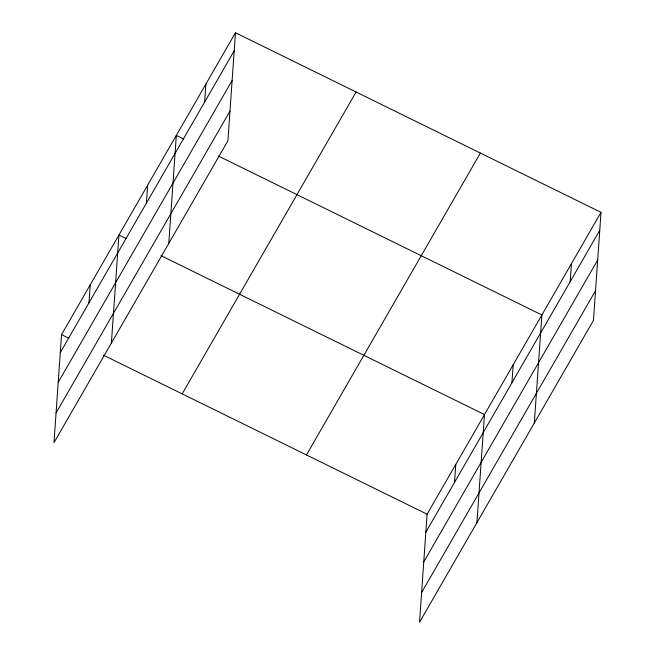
<?xml version="1.0" encoding="UTF-8"?>
<svg xmlns="http://www.w3.org/2000/svg" width="655" height="655" viewBox="0 0 655 655"><rect width="100%" height="100%" fill="white"/><g stroke="black" fill="none" stroke-linecap="round" stroke-linejoin="round"><path stroke-width="0.98" d="M235.464 32.75L61.545 334.607L53.988 442.657L227.907 140.8L235.464 32.75L601.012 212.343L593.455 320.393L419.536 622.25L427.093 514.2L601.012 212.343M88.982 302.815L90.243 284.802M111.383 343.048L118.94 234.998L126.251 238.592M146.376 203.197L147.637 185.193M168.777 243.431L176.334 135.38L183.637 138.975M204.638 102.074L205.899 84.069M454.529 482.399L455.79 464.395M476.93 522.633L484.487 414.582L160.974 255.647M511.923 382.79L513.184 364.778M534.324 423.024L541.881 314.973L218.369 156.037M570.186 281.666L571.447 263.654M60.285 352.619L234.203 50.762M58.213 382.332L232.124 80.475M56.068 412.945L229.987 111.088M182.18 393.876L356.091 92.011M306.466 454.938L480.377 153.073M425.832 532.212L599.751 230.347M423.76 561.925L597.671 260.06M421.615 592.538L595.534 290.673M61.545 334.607L68.857 338.201M103.588 355.264L427.093 514.2"/></g></svg>
